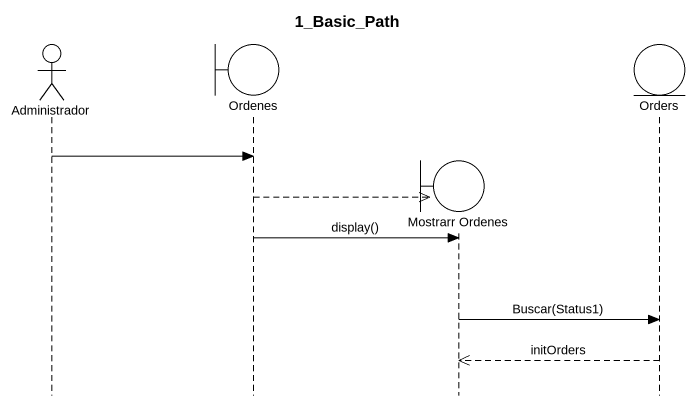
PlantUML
@startuml
title 1_Basic_Path
hide footbox
actor Administrador
boundary Ordenes
boundary "Mostrarr Ordenes" as Mostrarr_Ordenes
entity Orders

Administrador -> Ordenes
Ordenes -->> Mostrarr_Ordenes **
Ordenes -> Mostrarr_Ordenes : display()
Mostrarr_Ordenes -> Orders : Buscar(Status1)
Orders -->> Mostrarr_Ordenes : initOrders
@enduml
